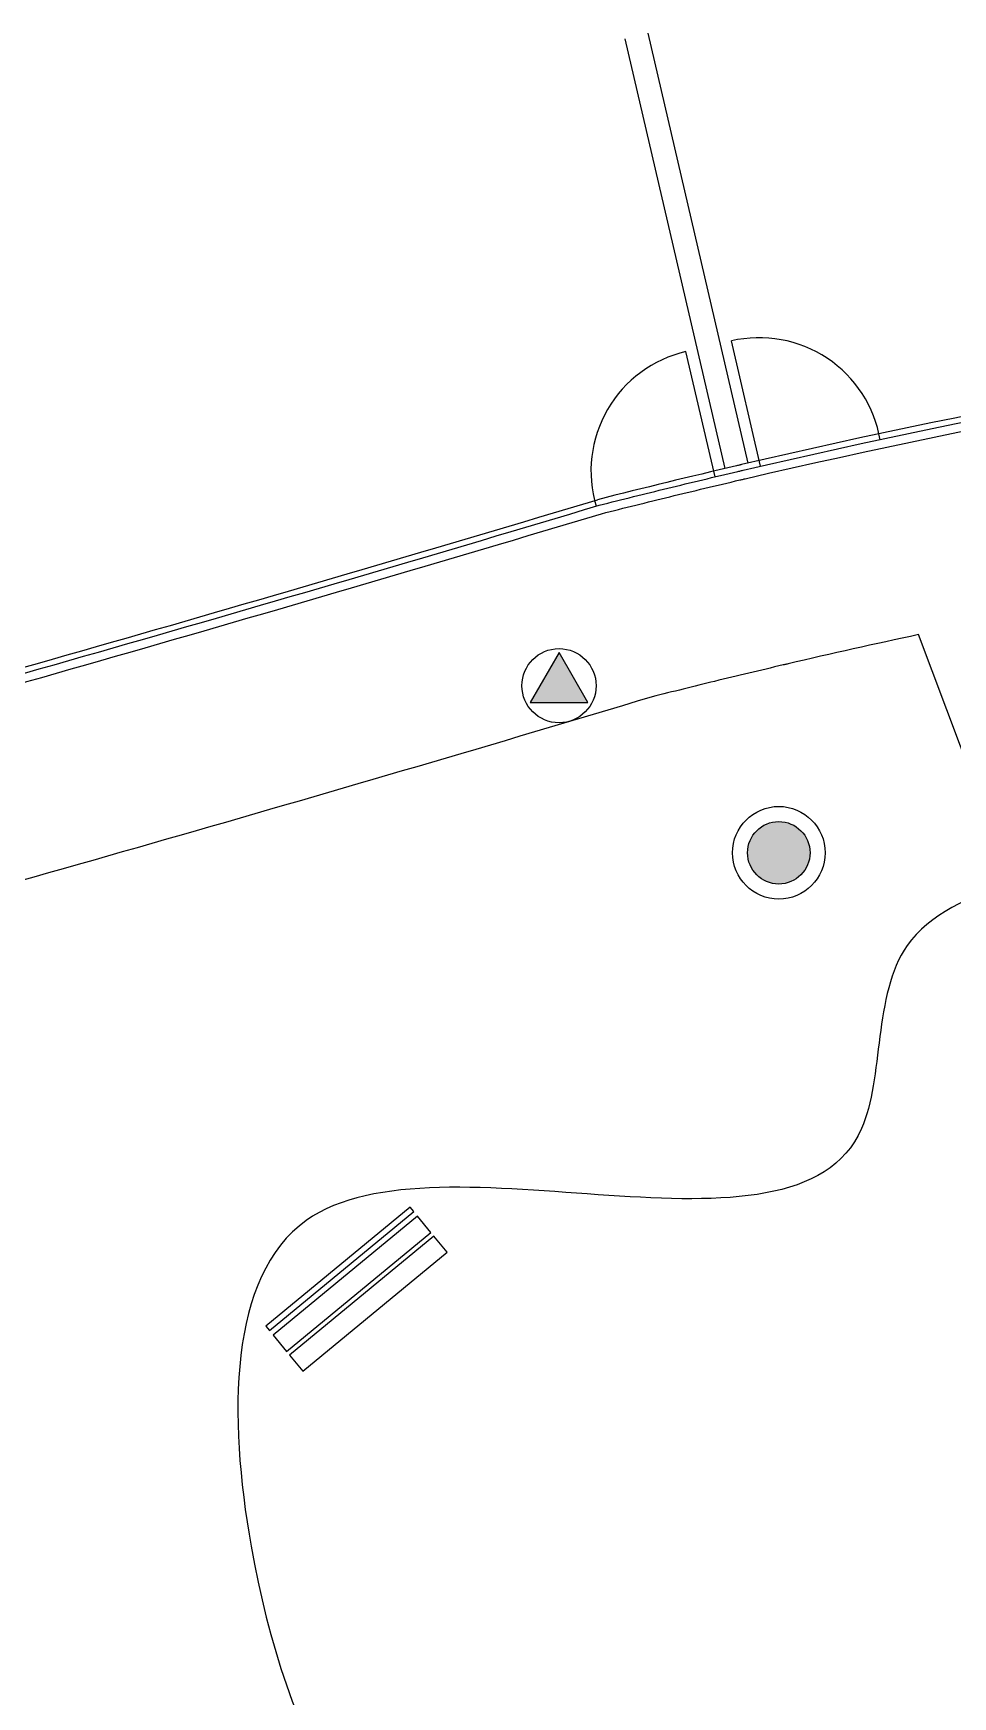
# Model space of a CAD drawing. Header units: millimetres. Extents: x 441156 to 441876, y 4514765 to 4515211.
# Drawn here: x 441683.58 to 441691.44, y 4514829.1 to 4514843.33 of the extents above; entities that cross this region are included whole.
import ezdxf

# ---------------------------------------------------------------- set-up
doc = ezdxf.new("R2010")
doc.units = ezdxf.units.MM
doc.layers.add('01_eléctrico', color=170, linetype='Continuous')
doc.layers.add('01_piscinas', color=254, linetype='Continuous')

msp = doc.modelspace()

# ---------------------------------------------------------------- hatches: boundary and pattern name
at = {"layer": '01_eléctrico'}
h = msp.add_hatch(color=256, dxfattribs=at)
h.dxf.hatch_style = 1
h.paths.add_polyline_path([(441688.32170588, 4514837.60227253), (441688.07494682, 4514838.02967177), (441687.82818775, 4514837.60227253)])
h = msp.add_hatch(color=256, dxfattribs=at)
h.dxf.hatch_style = 1
edge = h.paths.add_edge_path()
edge.add_arc((441689.95539777, 4514836.31547936), 0.26712452, 0, 360)

# ---------------------------------------------------------------- linework, layer by layer
at = {"layer": '01_eléctrico', "elevation": 0.00000168}
msp.add_lwpolyline([(441688.32170588, 4514837.60227253), (441688.07494682, 4514838.02967177), (441687.82818775, 4514837.60227253)], close=True, dxfattribs=at)
at = {"layer": '01_eléctrico'}
for centre, radius in [((441688.07494682, 4514837.74473894, 0.00000168), 0.31727935), ((441689.95539777, 4514836.31547936, 0.00000053), 0.39659919), ((441689.95539777, 4514836.31547936, 0.00000053), 0.26712452)]:
    msp.add_circle(centre, radius, dxfattribs=at)
at = {"layer": '01_piscinas'}
for p, q in [((441689.40975102, 4514839.5317016, 0.00000053), (441689.16008241, 4514840.60356736, 0.00000053)), ((441689.79932108, 4514839.62244376, 0.00000053), (441689.54965247, 4514840.69430952, 0.00000053)), ((441694.76717771, 4514828.54905541, 0.00000013), (441691.15105936, 4514838.18205059, 0.0000014))]:
    msp.add_line(p, q, dxfattribs=at)
for points, elevation in [([(441689.49582897, 4514839.60296192), (441688.63957593, 4514843.27898792)], 0.00000164), ([(441688.83391422, 4514843.3262796), (441689.69056335, 4514839.64855316)], 0.00000164), ([(441686.83168088, 4514833.24579234), (441686.79988312, 4514833.28437864), (441685.56512161, 4514832.26685025), (441685.59691937, 4514832.22826396), (441686.83168088, 4514833.24579234)], 0.00000053), ([(441686.97874257, 4514833.06733431), (441686.86427063, 4514833.20624498), (441685.62950912, 4514832.1887166), (441685.74398106, 4514832.04980593), (441686.97874257, 4514833.06733431)], 0.00000053), ([(441685.76941927, 4514832.01893689), (441685.88389121, 4514831.88002622), (441687.11865273, 4514832.8975546), (441687.00418078, 4514833.03646527), (441685.76941927, 4514832.01893689)], 0.00000053)]:
    msp.add_lwpolyline(points, dxfattribs=dict(at, elevation=elevation))
for points, elevation in [([(441621.93330468, 4514840.61307697), (441632.49388927, 4514822.95486776), (441632.66912556, 4514823.00518795), (441638.63569375, 4514824.73712644), (441645.13604536, 4514826.61361882), (441649.72695212, 4514827.93890122), (441655.63631626, 4514829.61936088), (441659.73419507, 4514830.82727982), (441660.17065367, 4514830.95623588), (441672.06436647, 4514834.47035301), (441675.13751639, 4514835.3690429), (441675.18041931, 4514835.38158912), (441680.35948762, 4514836.89611864, 0.0058339136), (441688.43923108, 4514839.21642046, -0.0022510891), (441689.02272697, 4514839.36148005, -0.002317905), (441689.62321722, 4514839.5049432, -0.0002346539), (441689.63847788, 4514839.50852925, -0.0001087055), (441689.66667297, 4514839.51511501, -0.0248121987), (441696.1832943, 4514840.69847709, -0.0264644379), (441703.20316775, 4514841.2872445, -0.0051616495), (441704.5777764, 4514841.31533984, -0.0227607777), (441712.89358578, 4514841.02082704), (441717.92103502, 4514840.71468469), (441733.87793437, 4514839.74300255)], 0.00000053), ([(441622.00757209, 4514840.63501794), (441632.52864328, 4514823.04287855), (441632.64832167, 4514823.07724494), (441638.61483934, 4514824.80916876), (441645.11524408, 4514826.68567649), (441649.70629411, 4514828.01100024), (441655.61545577, 4514829.69140232), (441659.71298961, 4514830.89921958), (441660.14940234, 4514831.0281621), (441672.04321536, 4514834.54230884), (441675.11646557, 4514835.44102805), (441675.15936849, 4514835.45357427), (441680.33903137, 4514836.96827767, 0.0058354666), (441688.4192397, 4514839.28872511, -0.0022571436), (441689.0049603, 4514839.4343453, -0.0023177097), (441689.60607707, 4514839.57795839, -0.0002338764), (441689.62135547, 4514839.58154858, -0.0001087055), (441689.64962961, 4514839.58815283, -0.0248112764), (441696.17332589, 4514840.77281209, -0.026463513), (441703.20086117, 4514841.36220903, -0.0051616495), (441704.57701796, 4514841.39033601, -0.0227587176), (441712.89889647, 4514841.09564258), (441717.92559364, 4514840.78954602), (441733.87982224, 4514839.81802652)], 0.00000053), ([(441691.15105936, 4514838.18205059, 0.0043910674), (441690.03447759, 4514837.93181474, 0.0001087055), (441690.00799427, 4514837.92562941, 0.0002530211), (441689.99314026, 4514837.92213834, 0.0023223363), (441689.40620245, 4514837.78191859, 0.0021175107), (441688.87065221, 4514837.64893041, -0.0058002285), (441680.80125244, 4514835.33186317), (441675.63505131, 4514833.82109643), (441675.59214837, 4514833.8085502), (441672.52117146, 4514832.91049578), (441666.59596808, 4514831.15983481)], 0.00000131)]:
    msp.add_lwpolyline(points, format="xyb", dxfattribs=dict(at, elevation=elevation))
for centre, radius, start, end in [((441689.78785141, 4514839.67168483, 0.00000053), 1.05, 9.603258273, 103.112049648), ((441704.83936239, 4514774.48695465, 0.00000053), 66.89932759, 97.449932046, 103.1349507654), ((441689.39828135, 4514839.58094266, 0.00000053), 1.05, 103.112049645, 196.620841011), ((441704.79482313, 4514774.66609642, 0.00000053), 66.71473394, 103.1711336665, 104.2219389259), ((441693.44995252, 4514823.2472316, 0.00000053), 16.82655261, 103.097882079, 103.250415959), ((441693.44995328, 4514823.24723157, 0.00000053), 16.82655282, 103.196936052, 103.250418473), ((441704.83936113, 4514774.48695467, 0.00000053), 66.89932729, 103.1349497329, 103.1598631828), ((441584.96965945, 4515184.2839467, 0.00000053), 360.12187072, 285.3540781724, 286.6916906494)]:
    msp.add_arc(centre, radius, start, end, dxfattribs=at)
msp.add_spline([(441691.94074574, 4514836.07840121, -0.00000049), (441691.05327148, 4514835.52146418, -0.00000049), (441690.6634551, 4514833.95558944, -0.00000049), (441685.91118562, 4514833.1691113, 0.00000053), (441685.44043079, 4514830.38247977, 0.00000053), (441687.75799057, 4514826.90823601, 0.00000053), (441691.84993238, 4514828.68154778, 0.00000053), (441692.24120686, 4514831.5668765, -0.00000049), (441692.81101352, 4514833.76009066, 0.00000082)], degree=3, dxfattribs=at)

doc.saveas('drawing.dxf')
